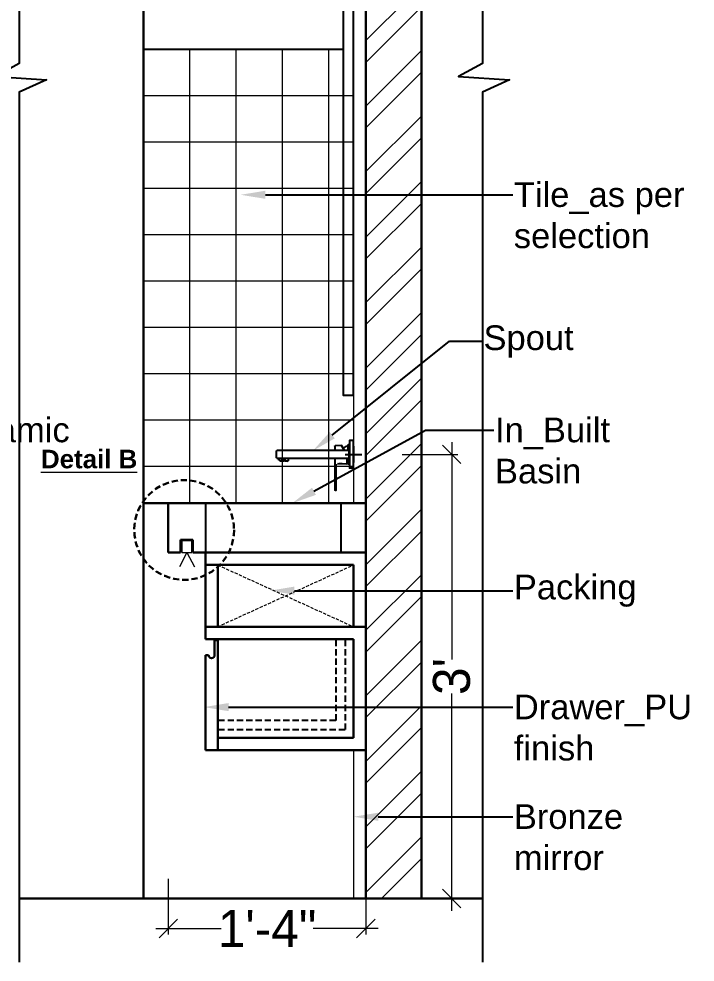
# Model space of a CAD drawing. Header units: millimetres. Extents: x 35877 to 3066687, y -650199 to -40525.
# Drawn here: x 149840.2 to 149895, y -179120.4 to -179044 of the extents above; entities that cross this region are included whole.
import ezdxf
from ezdxf import colors
from ezdxf.entities.mleader import LeaderData, LeaderLine
from ezdxf.lldxf.tags import DXFTag
from ezdxf.math import Vec2, Vec3

# ---------------------------------------------------------------- set-up
doc = ezdxf.new("R2010")
doc.units = ezdxf.units.MM
doc.header["$MEASUREMENT"] = 0
doc.header["$PDMODE"] = 35
for name, pattern in [('00 . GROUND FLOOR$0$DASHED', [0.75, 0.5, -0.25]), ('DASHED', [0.75, 0.5, -0.25]), ('DASHED2', [0.375, 0.25, -0.125])]:
    doc.linetypes.add(name, pattern=pattern)
doc.layers.get('Defpoints').update_dxf_attribs({"color": 220})
doc.layers.add('AR HATCH-7', color=7, linetype='Continuous')
for name, color, linetype, lineweight in [('DIM.', 250, 'Continuous', 13), ('dim05', 1, 'Continuous', 13), ('FURNITURE', 32, 'Continuous', 9), ('furniture dimensions', 1, 'DASHED', 0), ('FURNITURE-1', 252, 'Continuous', 13), ('GDR_FLOATING COLUMN', 3, 'Continuous', 18), ('SECTION ( SLAB PLine )', 104, 'Continuous', 30), ('wall', 7, 'Continuous', 30), ('XX~SLAB ( BEAM )~ ( DIM )', 7, 'Continuous', 9)]:
    doc.layers.add(name, color=color, linetype=linetype, lineweight=lineweight)
doc.styles.add('century g', font='GOTHIC.TTF')
doc.styles.get("Standard").update_dxf_attribs({"font": 'arial.ttf', "height": 6})
tags = doc.linetypes.add('CENTER2', pattern=[28.575, 19.05, -3.175, 3.175, -3.175]).pattern_tags.tags
tags[10:11] = [DXFTag(74, 4), DXFTag(75, 0), DXFTag(340, '0'), DXFTag(46, 0.0), DXFTag(50, 0.0), DXFTag(44, 0.0), DXFTag(45, 0.0)]
tags[8:9] = [DXFTag(74, 4), DXFTag(75, 0), DXFTag(340, '0'), DXFTag(46, 0.0), DXFTag(50, 0.0), DXFTag(44, 0.0), DXFTag(45, 0.0)]
tags[6:7] = [DXFTag(74, 4), DXFTag(75, 0), DXFTag(340, '0'), DXFTag(46, 0.0), DXFTag(50, 0.0), DXFTag(44, 0.0), DXFTag(45, 0.0)]
tags[4:5] = [DXFTag(74, 4), DXFTag(75, 0), DXFTag(340, '0'), DXFTag(46, 0.0), DXFTag(50, 0.0), DXFTag(44, 0.0), DXFTag(45, 0.0)]
doc.dimstyles.new('Archana', dxfattribs={"dimtxt": 2, "dimasz": 0.75, "dimexe": 0.5, "dimexo": 0.5, "dimgap": 0, "dimtad": 0, "dimzin": 0, "dimdsep": 46, "dimlunit": 4, "dimtxsty": 'century g', "dimblk": 'OBLIQUE', "dimcen": 0, "dimdle": 1, "dimclrd": 256, "dimclre": 256, "dimclrt": 256, "dimadec": 0, "dimazin": 0, "dimtfac": 1, "dimtofl": 0, "dimtmove": 1, "dimatfit": 3, "dimfxl": 1, "dimfxlon": 1, "dimtolj": 1, "dimtzin": 0, "dimlwd": -1, "dimlwe": -1, "dimarcsym": 0})

# ---------------------------------------------------------------- blocks, each defined once
blk = doc.blocks.new('bn29-23')
at = {"linetype": 'Continuous'}
for p, q in [((0.486, 1.4133), (0.486, 1.4138)), ((0.486, 1.4138), (0.4955, 1.4138)), ((0.486, 1.4138), (0.486, 1.4138)), ((0.486, 1.4138), (0.4955, 1.4138)), ((0.486, 1.3463), (0.486, 1.4133)), ((0.496, 1.4133), (0.496, 1.3463)), ((0.496, 1.4133), (0.496, 1.4133)), ((0.496, 1.4028), (0.4991, 1.4028)), ((0.4996, 1.4023), (0.4996, 1.3888)), ((0.5077, 1.3888), (0.5155, 1.4013)), ((0.516, 1.4015), (0.531, 1.4002)), ((0.5314, 1.3997), (0.5314, 1.3888)), ((0.4965, 1.3883), (0.496, 1.3878)), ((0.4965, 1.3883), (0.4965, 1.3888)), ((0.4965, 1.3888), (0.6728, 1.3888)), ((0.4965, 1.3713), (0.4965, 1.3883)), ((0.5104, 1.3932), (0.5104, 1.3939)), ((0.6733, 1.3713), (0.6733, 1.3883)), ((0.496, 1.3718), (0.4965, 1.3713)), ((0.4991, 1.3568), (0.496, 1.3568)), ((0.4965, 1.3708), (0.4965, 1.3713)), ((0.6728, 1.3708), (0.4965, 1.3708)), ((0.4996, 1.3708), (0.4996, 1.3573)), ((0.5014, 1.3573), (0.5014, 1.3708)), ((0.5014, 1.3585), (0.5014, 1.3585)), ((0.5014, 1.3585), (0.5014, 1.3585)), ((0.5248, 1.3575), (0.5019, 1.3568)), ((0.5214, 1.3574), (0.5139, 1.3572)), ((0.5139, 1.3572), (0.5139, 1.3572)), ((0.5214, 1.3574), (0.5214, 1.3574)), ((0.5279, 1.2929), (0.5279, 1.3545)), ((0.5314, 1.3708), (0.5314, 1.2929)), ((0.6442, 1.3708), (0.6447, 1.3647)), ((0.6453, 1.3639), (0.6459, 1.3636)), ((0.6673, 1.3655), (0.6459, 1.3636)), ((0.6479, 1.3635), (0.6653, 1.365)), ((0.6606, 1.3679), (0.652, 1.3672)), ((0.6522, 1.3654), (0.652, 1.3672)), ((0.6606, 1.3679), (0.6607, 1.3661)), ((0.6673, 1.3655), (0.6678, 1.3659)), ((0.6682, 1.3668), (0.6679, 1.3708)), ((0.486, 1.3458), (0.486, 1.3463)), ((0.486, 1.3458), (0.4955, 1.3458)), ((0.5309, 1.2924), (0.5284, 1.2924))]:
    blk.add_line(p, q, dxfattribs=at)
at = {"linetype": 'CENTER2'}
for p, q in [((0.486, 1.3998), (0.486, 1.3598)), ((0.506, 1.3798), (0.466, 1.3798))]:
    blk.add_line(p, q, dxfattribs=at)
at = {"linetype": 'Continuous'}
for centre, radius, start, end in [((0.4955, 1.4133), 0.0005, 0, 90), ((0.4991, 1.4023), 0.0005, 0, 89.5), ((0.5004, 1.4013), 0.0008, 180, 253.5764), ((0.494, 1.3798), 0.0216, 40.6691, 73.5764), ((0.5159, 1.401), 0.0005, 85, 148.0008), ((0.5309, 1.3997), 0.0005, 58, 85), ((0.5309, 1.3997), 0.0005, 0, 58), ((0.6728, 1.3883), 0.0005, 0, 90), ((0.4991, 1.3573), 0.0005, 270.5, 0), ((0.5004, 1.3583), 0.0008, 106.4236, 180), ((0.494, 1.3798), 0.0216, 286.4236, 289.8314), ((0.5019, 1.3573), 0.0005, 180.0008, 271.77), ((0.5249, 1.3545), 0.003, 359.9996, 37.4538), ((0.6457, 1.3648), 0.001, 185, 245), ((0.6478, 1.3641), 0.0006, 209.6243, 275), ((0.6563, 1.367), 0.00877, 333.341, 346.3922), ((0.6653, 1.3656), 0.0006, 275, 340.3757), ((0.6672, 1.3667), 0.001, 305, 5), ((0.6728, 1.3713), 0.0005, 270, 0), ((0.4955, 1.3463), 0.0005, 270, 0), ((0.5284, 1.2929), 0.0005, 180, 270), ((0.5309, 1.2929), 0.0005, 270, 0)]:
    blk.add_arc(centre, radius, start, end, dxfattribs=at)
blk.add_ellipse((0.656, 1.3641), major_axis=(-0.00819, 0.00095), ratio=0.083881, start_param=1.11088, end_param=3.110964, dxfattribs=at)
for points, knots in [([(0.654, 1.3647), (0.6536, 1.3647), (0.6533, 1.3647), (0.6528, 1.3648), (0.6526, 1.3649), (0.6524, 1.365), (0.6524, 1.3651), (0.6523, 1.3652), (0.6522, 1.3653), (0.6522, 1.3654)], [0, 0, 0, 0, 0.5, 0.5, 0.75, 0.75, 0.875, 0.875, 1, 1, 1, 1]), ([(0.6591, 1.3651), (0.6583, 1.3649), (0.6574, 1.3648), (0.6557, 1.3646), (0.6548, 1.3646), (0.654, 1.3647)], [0, 0, 0, 0, 0.5, 0.5, 1, 1, 1, 1]), ([(0.6607, 1.3661), (0.6607, 1.366), (0.6607, 1.366), (0.6606, 1.3658), (0.6606, 1.3657), (0.6604, 1.3656), (0.6602, 1.3655), (0.6598, 1.3653), (0.6594, 1.3652), (0.6591, 1.3651)], [0, 0, 0, 0, 0.125, 0.125, 0.25, 0.25, 0.5, 0.5, 1, 1, 1, 1])]:
    blk.add_open_spline(points, degree=3, knots=knots, dxfattribs=at)
blk = doc.blocks.new('_Oblique')
at = {"layer": 'wall', "color": 0, "lineweight": -2}
blk.add_line((-0.5, -0.5), (0.5, 0.5), dxfattribs=at)
blk = doc.blocks.new('*D477')
at = {"layer": 'Defpoints', "color": 0, "linetype": 'Continuous', "lineweight": 0, "transparency": 16777216}
for p in [(149868.308, -179079.28), (149868.308, -179115.232), (149875.257, -179115.232)]:
    blk.add_point(p, dxfattribs=at)
at = {"layer": 'furniture dimensions', "color": 5, "linetype": 'Continuous', "transparency": 16777216}
for p, q in [((149875.257, -179078.28), (149875.257, -179095.89)), ((149875.257, -179116.232), (149875.257, -179098.622)), ((149871.257, -179115.232), (149875.757, -179115.232))]:
    blk.add_line(p, q, dxfattribs=at)
at = {"layer": 'furniture dimensions', "color": 5, "linetype": 'ByBlock', "transparency": 16777216}
blk.add_line((149871.257, -179079.28), (149875.757, -179079.28), dxfattribs=at)
at = {"layer": 'furniture dimensions', "color": 5, "linetype": 'Continuous', "transparency": 16777216, "xscale": 1.5, "yscale": 1.5, "zscale": 1.5}
for p, rotation in [((149875.257, -179079.28), 90), ((149875.257, -179115.232), 270)]:
    blk.add_blockref('_Oblique', p, dxfattribs=dict(at, rotation=rotation))
at = {"layer": 'furniture dimensions', "linetype": 'Continuous', "lineweight": 0, "transparency": 16777216, "insert": (149875.257, -179097.256), "char_height": 3, "attachment_point": 5, "rotation": 90, "style": 'century g'}
blk.add_mtext("\\A1;3'", dxfattribs=at)
blk = doc.blocks.new('*D478')
at = {"layer": 'Defpoints', "color": 0, "linetype": 'Continuous', "lineweight": 0, "transparency": 16777216}
for p in [(149852.308, -179087.232), (149868.308, -179103.232), (149868.308, -179117.647)]:
    blk.add_point(p, dxfattribs=at)
at = {"layer": 'furniture dimensions', "color": 5, "linetype": 'ByBlock', "transparency": 16777216}
blk.add_line((149852.308, -179113.647), (149852.308, -179118.147), dxfattribs=at)
at = {"layer": 'furniture dimensions', "color": 5, "linetype": 'Continuous', "transparency": 16777216}
for p, q in [((149868.308, -179113.647), (149868.308, -179118.147)), ((149851.308, -179117.647), (149856.587, -179117.647)), ((149869.308, -179117.647), (149864.029, -179117.647))]:
    blk.add_line(p, q, dxfattribs=at)
at = {"layer": 'furniture dimensions', "color": 5, "linetype": 'Continuous', "transparency": 16777216, "xscale": 1.5, "yscale": 1.5, "zscale": 1.5, "rotation": 180}
blk.add_blockref('_Oblique', (149852.308, -179117.647), dxfattribs=at)
at = {"layer": 'furniture dimensions', "color": 5, "linetype": 'Continuous', "transparency": 16777216, "xscale": 1.5, "yscale": 1.5, "zscale": 1.5}
blk.add_blockref('_Oblique', (149868.308, -179117.647), dxfattribs=at)
at = {"layer": 'furniture dimensions', "linetype": 'Continuous', "lineweight": 0, "transparency": 16777216, "insert": (149860.308, -179117.647), "char_height": 3, "attachment_point": 5, "style": 'century g'}
blk.add_mtext('\\A1;1\'-4"', dxfattribs=at)

msp = doc.modelspace()

# ---------------------------------------------------------------- hatches: boundary and pattern name
at = {"layer": 'AR HATCH-7', "lineweight": 0, "true_color": 0x939598, "transparency": 33554687}
h = msp.add_hatch(dxfattribs=at)
h.set_pattern_fill('ANSI32', color=252, scale=10)
h.set_pattern_definition([(45, (2047.498, 1900.9317), (-2.65165043, 2.65165043), []), (45, (2049.2657, 1900.9317), (-2.65165043, 2.65165043), [])])
h.paths.add_polyline_path([(149872.8074, -178991.2324), (149868.3074, -178991.2324), (149868.3077, -179115.2324), (149872.8077, -179115.2324)])
at = {"layer": 'dim05', "lineweight": 0, "true_color": 0xd24014, "transparency": 33554559}
h = msp.add_hatch(dxfattribs=at)
h.set_pattern_fill('NET', color=22, scale=30)
h.set_pattern_definition([(0, (149850.3077, -179046.4808), (0, 3.75), []), (90, (149850.3077, -179046.4808), (-3.75, 2e-16), [])])
h.paths.add_polyline_path([(149867.3077, -179046.4808), (149850.3077, -179046.4808), (149850.3077, -179083.2324), (149867.3077, -179083.2324)])

# ---------------------------------------------------------------- linework, layer by layer
at = {"layer": 'dim05', "color": 3, "lineweight": 0, "transparency": 33554687}
for q in [(149853.2039, -179088.3838, -0.1598), (149854.4222, -179088.3838, -0.1598)]:
    msp.add_line((149853.813, -179087.2324, -0.1598), q, dxfattribs=at)
at = {"layer": 'dim05', "color": 3, "lineweight": 0, "transparency": 33554687, "elevation": -0.1598}
msp.add_lwpolyline([(149853.4055, -179087.2324), (149854.2205, -179087.2324), (149854.2205, -179086.2764), (149853.4055, -179086.2764)], close=True, dxfattribs=at)
at = {"layer": 'FURNITURE', "lineweight": 25, "transparency": 33554687}
msp.add_line((149850.3077, -179046.4808, -0.1598), (149866.4799, -179046.4808, -0.1598), dxfattribs=at)
at = {"layer": 'FURNITURE', "lineweight": 30, "transparency": 33554687}
for p, q in [((149852.3077, -179083.2324, -0.1598), (149850.3077, -179083.2324, -0.1442)), ((149852.3077, -179083.2324, -0.1598), (149868.3077, -179083.2324, -0.1598)), ((149852.3077, -179083.2324, -0.1598), (149852.3077, -179087.2324, -0.1598)), ((149853.3077, -179087.2324, -0.1598), (149853.3077, -179086.1997, -0.1598)), ((149853.3077, -179086.1997, -0.1598), (149854.3077, -179086.1997, -0.1598)), ((149854.3077, -179086.1997, -0.1598), (149854.3077, -179087.2324, -0.1598)), ((149852.3077, -179087.2324, -0.1598), (149853.3077, -179087.2324, -0.1598)), ((149854.3077, -179087.2324, -0.1598), (149868.3077, -179087.2324, -0.1598)), ((149855.3077, -179087.2324, -0.1598), (149855.3077, -179093.2324, -0.1598)), ((149868.3077, -179087.2324, -0.1598), (149868.3077, -179093.2324, -0.1598)), ((149867.3077, -179088.2324, -0.1598), (149855.3077, -179088.2324, -0.1598)), ((149856.3077, -179088.2324, -0.1598), (149856.3077, -179093.2324, -0.1598)), ((149867.3077, -179088.2324, -0.1598), (149867.3077, -179093.2324, -0.1598)), ((149855.3077, -179093.2324, -0.1598), (149868.3077, -179093.2324, -0.1598)), ((149855.3077, -179094.2324, -0.1598), (149855.3077, -179093.2324, -0.1598)), ((149868.3077, -179093.2324, -0.1598), (149868.3077, -179103.2324, -0.1598)), ((149855.3077, -179094.2324, -0.1598), (149867.3077, -179094.2324, -0.1598)), ((149856.3077, -179094.3077, -0.1598), (149856.3077, -179103.2324, -0.1598)), ((149867.3077, -179094.2324, -0.1598), (149867.3077, -179102.2324, -0.1598)), ((149855.3077, -179095.5266, -0.1598), (149855.3077, -179103.2324, -0.1598)), ((149855.3077, -179095.5266, -0.1598), (149855.3077, -179103.1049, -0.1598)), ((149856.3077, -179102.2324, -0.1598), (149867.3077, -179102.2324, -0.1598)), ((149855.3077, -179103.2324, -0.1598), (149868.3077, -179103.2324, -0.1598))]:
    msp.add_line(p, q, dxfattribs=at)
at = {"layer": 'FURNITURE', "color": 18, "lineweight": 0, "true_color": 0x000000, "transparency": 33554687}
for p, q in [((149868.3077, -179087.2324, -0.1598), (149855.3077, -179087.2324, -0.1598)), ((149867.3077, -179103.2324, -0.1598), (149867.3077, -179115.2324, -0.1598))]:
    msp.add_line(p, q, dxfattribs=at)
at = {"layer": 'FURNITURE', "linetype": 'DASHED', "lineweight": 25, "transparency": 33554687}
for p, q in [((149865.87, -179094.3077, -0.1598), (149865.87, -179100.8165, -0.1598)), ((149866.62, -179094.3077, -0.1598), (149866.62, -179101.5665, -0.1598)), ((149865.87, -179100.8165, -0.1598), (149856.3077, -179100.8165, -0.1598)), ((149866.62, -179101.5665, -0.1598), (149856.3077, -179101.5665, -0.1598)), ((149866.62, -179101.5665, -0.1598), (149856.3077, -179101.5665, -0.1598))]:
    msp.add_line(p, q, dxfattribs=at)
at = {"layer": 'FURNITURE', "color": 252, "lineweight": 25, "true_color": 0x939598, "transparency": 33554687}
for points, elevation in [([(149840.2373, -178986.2324), (149840.2373, -179047.65), (149838.315, -179048.7056), (149842.4319, -179048.9556), (149840.2373, -179049.9791), (149840.2373, -179120.3769)], -0.155), ([(149877.7403, -178986.2324), (149877.7403, -179047.65), (149875.818, -179048.7056), (149879.9348, -179048.9556), (149877.7403, -179049.9791), (149877.7403, -179120.3769)], -0.0652)]:
    msp.add_lwpolyline(points, dxfattribs=dict(at, elevation=elevation))
at = {"layer": 'FURNITURE', "color": 5, "lineweight": 25, "transparency": 33554687, "elevation": -0.1598}
msp.add_lwpolyline([(149867.3077, -179014.3637), (149866.4799, -179014.3637), (149866.4799, -179074.4808), (149867.3077, -179074.4808)], close=True, dxfattribs=at)
at = {"layer": 'FURNITURE', "lineweight": 30, "transparency": 33554687, "elevation": -0.1598}
for points in [[(149856.0577, -179095.5266), (149856.0577, -179094.3077), (149856.3077, -179094.3077), (149856.3077, -179095.7766)], [(149855.5577, -179095.5266), (149855.3077, -179095.5266)]]:
    msp.add_lwpolyline(points, dxfattribs=at)
at = {"layer": 'FURNITURE', "lineweight": 30, "transparency": 33554687}
msp.add_arc((149855.8077, -179095.5266, -0.1598), 0.25, 180, 0, dxfattribs=at)
at = {"layer": 'FURNITURE-1', "color": 18, "linetype": 'DASHED2', "lineweight": 0, "true_color": 0x000000, "transparency": 33554687}
for p, q in [((149856.3077, -179088.2324, -0.1598), (149867.3077, -179093.2324, -0.1598)), ((149856.3077, -179093.2324, -0.1598), (149867.3077, -179088.2324, -0.1598))]:
    msp.add_line(p, q, dxfattribs=at)
at = {"layer": 'FURNITURE-1', "color": 18, "linetype": 'ByBlock', "lineweight": 25, "true_color": 0x000000, "transparency": 33554687, "elevation": -0.1598}
msp.add_lwpolyline([(149855.3077, -179087.2324), (149866.3077, -179087.2324), (149866.3077, -179083.2324), (149855.3077, -179083.2324)], close=True, dxfattribs=at)
at = {"layer": 'GDR_FLOATING COLUMN', "color": 1, "linetype": '00 . GROUND FLOOR$0$DASHED', "lineweight": 30, "transparency": 33554687}
msp.add_circle((149853.5909, -179085.4016, -0.1598), 4.0374, dxfattribs=at)
at = {"layer": 'SECTION ( SLAB PLine )', "color": 18, "lineweight": 0, "true_color": 0x000000, "transparency": 33554687}
msp.add_line((149867.3077, -179007.0615, -0.1598), (149867.3077, -179083.2324, -0.1598), dxfattribs=at)
at = {"layer": 'SECTION ( SLAB PLine )', "color": 1, "transparency": 33554687}
msp.add_line((149840.2373, -179115.2324, -0.1547), (149877.7403, -179115.2324, -0.0633), dxfattribs=at)
msp.add_line((149840.2373, -179115.2324, -0.1547), (149877.7403, -179115.2324, -0.0633), dxfattribs=at)
at = {"layer": 'XX~SLAB ( BEAM )~ ( DIM )', "lineweight": 30, "transparency": 33554687}
for p, q in [((149850.3077, -178991.2324, -0.0992), (149850.3077, -179115.2324, -0.1598)), ((149850.3077, -179115.2324, -0.1598), (149845.8077, -179115.2324, -0.1598))]:
    msp.add_line(p, q, dxfattribs=at)
at = {"layer": 'XX~SLAB ( BEAM )~ ( DIM )', "lineweight": 30, "transparency": 33554687, "elevation": -0.1598}
msp.add_lwpolyline([(149868.3077, -178991.2324), (149872.8077, -178991.2324), (149872.8077, -179115.2324), (149868.3077, -179115.2324)], close=True, dxfattribs=at)

# ---------------------------------------------------------------- block references
at = {"transparency": 33554687, "xscale": -33.27171550812007, "yscale": 33.27171550812007, "zscale": 33.27171550812007}
msp.add_blockref('bn29-23', (149883.477, -179125.1877, -0.1598), dxfattribs=at)

# ---------------------------------------------------------------- texts
at = {"layer": 'DIM.', "color": 1, "transparency": 33554687, "insert": (149841.9985, -179078.908, -0.2787), "char_height": 1.5, "width": 111.558836, "attachment_point": 1}
msp.add_mtext('{\\fArial|b1|i0|c0|p34;\\LDetail B}', dxfattribs=at)

# ---------------------------------------------------------------- dimensions: what is measured, and where the dimension line sits
at = {"layer": 'furniture dimensions', "color": 5, "linetype": 'Continuous', "lineweight": 0, "transparency": 33554687}
dim = msp.add_linear_dim(base=(149875.257, -179115.2324, -0.1598), p1=(149868.3077, -179079.2798, -0.1598), p2=(149868.3077, -179115.2324, -0.1598), angle=90, dimstyle='Archana', override={"dimtxt": 3, "dimasz": 1.5, "dimdec": 0, "dimclrd": 5, "dimclre": 5, "dimfxl": 4}, dxfattribs=at)
dim.commit()
dim.dimension.update_dxf_attribs({"geometry": '*D477', "text_midpoint": (149875.257, -179097.2561, -0.1598)})
dim = msp.add_linear_dim(base=(149868.3077, -179117.6467, -0.1598), p1=(149852.3077, -179087.2324, -0.1598), p2=(149868.3077, -179103.2324, -0.1598), dimstyle='Archana', override={"dimtxt": 3, "dimasz": 1.5, "dimdec": 0, "dimclrd": 5, "dimclre": 5, "dimfxl": 4}, dxfattribs=at)
dim.commit()
dim.dimension.update_dxf_attribs({"geometry": '*D478', "text_midpoint": (149860.3077, -179117.6467, -0.1598)})

# ---------------------------------------------------------------- leaders
at = {"layer": 'dim05', "color": 1, "lineweight": 0, "transparency": 33554687}
ml = msp.add_multileader_mtext('Standard', dxfattribs=at)
ml.set_content('Tile_as per selection', color=1)
ml.set_leader_properties(color=5)
ml.build(insert=Vec2(0, 0))
ml.multileader.update_dxf_attribs({"text_right_attachment_type": 6, "dogleg_length": 0.36, "arrow_head_size": 2})
ctx = ml.context
ctx.base_point, ctx.char_height, ctx.arrow_head_size, ctx.landing_gap_size, ctx.plane_origin = Vec3(149880.1966, -179058.2715, -0.155), 2, 2, 0.09, Vec3(149867.3077, -179058.2715, -0.155)
ctx.right_attachment = 6
notes = []
notes.append((ctx, [(0, (1, 1, 0), (149879.8366, -179058.2715, -0.155), (1, 0), 0.36, [(0, [(149858.1683, -179058.2715, -0.155)], 0, [])])]))
ctx.mtext.insert, ctx.mtext.width, ctx.mtext.flow_direction = Vec3(149880.2866, -179057.2551, -0.155), 14.682128, 5
ml = msp.add_multileader_mtext('Standard', dxfattribs=at)
ml.set_content('Spout', color=1)
ml.set_leader_properties(color=5)
ml.build(insert=Vec2(0, 0))
ml.multileader.update_dxf_attribs({"text_right_attachment_type": 6, "dogleg_length": 0.36, "arrow_head_size": 2})
ctx = ml.context
ctx.base_point, ctx.char_height, ctx.arrow_head_size, ctx.landing_gap_size, ctx.plane_origin = Vec3(149877.7403, -179070.1173, -0.155), 2, 2, 0.09, Vec3(149863.9829, -179078.8294, -0.155)
ctx.right_attachment = 6
notes.append((ctx, [(0, (1, 1, 0), (149875.082, -179070.1173, -0.155), (1, 0), 2.6583, [(0, [(149864.0245, -179078.9803, -0.155)], 0, [])])]))
ctx.mtext.insert, ctx.mtext.width, ctx.mtext.flow_direction = Vec3(149877.8303, -179068.8397, -0.155), 14.682128, 5
ml = msp.add_multileader_mtext('Standard', dxfattribs=at)
ml.set_content('Platform_ceramic slab', color=1)
ml.set_leader_properties(color=5)
ml.build(insert=Vec2(0, 0))
ml.multileader.update_dxf_attribs({"text_right_attachment_type": 6, "dogleg_length": 0.36, "arrow_head_size": 2})
ctx = ml.context
ctx.base_point, ctx.char_height, ctx.arrow_head_size, ctx.landing_gap_size, ctx.plane_origin = Vec3(149822.4987, -179077.3147, -0.155), 2, 2, 0.09, Vec3(149807.81, -179077.3147, -0.155)
ctx.right_attachment = 6
notes.append((ctx, [(0, (1, 1, 0), (149816.9609, -179077.3147, -0.155), (1, 0), 5.5378, [(0, [(149804.0949, -179082.5155, -0.155)], 0, [])])]))
ctx.mtext.insert, ctx.mtext.width, ctx.mtext.flow_direction = Vec3(149822.5887, -179076.2983, -0.155), 14.682128, 5
ml = msp.add_multileader_mtext('Standard', dxfattribs=at)
ml.set_content('In_Built Basin', color=1)
ml.set_leader_properties(color=5)
ml.build(insert=Vec2(0, 0))
ml.multileader.update_dxf_attribs({"text_right_attachment_type": 6, "dogleg_length": 0.36, "arrow_head_size": 2})
ctx = ml.context
ctx.base_point, ctx.char_height, ctx.arrow_head_size, ctx.landing_gap_size, ctx.plane_origin = Vec3(149878.6717, -179077.3147, -0.155), 2, 2, 0.09, Vec3(149863.9829, -179077.3147, -0.155)
ctx.right_attachment = 6
notes.append((ctx, [(0, (1, 1, 0), (149873.1339, -179077.3147, -0.155), (1, 0), 5.5378, [(0, [(149862.3484, -179083.2324, -0.155)], 0, [])])]))
ctx.mtext.insert, ctx.mtext.width, ctx.mtext.flow_direction = Vec3(149878.7617, -179076.2983, -0.155), 14.682128, 5
ml = msp.add_multileader_mtext('Standard', dxfattribs=at)
ml.set_content('Packing', color=1)
ml.set_leader_properties(color=5)
ml.build(insert=Vec2(0, 0))
ml.multileader.update_dxf_attribs({"text_right_attachment_type": 6, "dogleg_length": 0.36, "arrow_head_size": 2})
ctx = ml.context
ctx.base_point, ctx.char_height, ctx.arrow_head_size, ctx.landing_gap_size, ctx.plane_origin = Vec3(149880.1966, -179090.3129, -0.155), 2, 2, 0.09, Vec3(149867.3077, -179090.3129, -0.155)
ctx.right_attachment = 6
notes.append((ctx, [(0, (1, 1, 0), (149879.8366, -179090.3129, -0.155), (1, 0), 0.36, [(0, [(149860.5262, -179090.3129, -0.155)], 0, [])])]))
ctx.mtext.insert, ctx.mtext.width, ctx.mtext.flow_direction = Vec3(149880.2866, -179089.0189, -0.155), 14.682128, 5
ml = msp.add_multileader_mtext('Standard', dxfattribs=at)
ml.set_content('Drawer_PU finish', color=1)
ml.set_leader_properties(color=5)
ml.build(insert=Vec2(0, 0))
ml.multileader.update_dxf_attribs({"text_right_attachment_type": 6, "dogleg_length": 0.36, "arrow_head_size": 2})
ctx = ml.context
ctx.base_point, ctx.char_height, ctx.arrow_head_size, ctx.landing_gap_size, ctx.plane_origin = Vec3(149880.1966, -179099.7366, -0.155), 2, 2, 0.09, Vec3(149867.3077, -179099.7366, -0.155)
ctx.right_attachment = 6
notes.append((ctx, [(0, (1, 1, 0), (149879.8366, -179099.7366, -0.155), (1, 0), 0.36, [(0, [(149855.1884, -179099.7366, -0.155)], 0, [])])]))
ctx.mtext.insert, ctx.mtext.width, ctx.mtext.flow_direction = Vec3(149880.2866, -179098.7202, -0.155), 14.682128, 5
ml = msp.add_multileader_mtext('Standard', dxfattribs=at)
ml.set_content('Bronze mirror', color=1)
ml.set_leader_properties(color=5)
ml.build(insert=Vec2(0, 0))
ml.multileader.update_dxf_attribs({"text_right_attachment_type": 6, "dogleg_length": 0.36, "arrow_head_size": 2})
ctx = ml.context
ctx.base_point, ctx.char_height, ctx.arrow_head_size, ctx.landing_gap_size, ctx.plane_origin = Vec3(149880.1966, -179108.6093, -0.155), 2, 2, 0.09, Vec3(149867.3077, -179108.6093, -0.155)
ctx.right_attachment = 6
notes.append((ctx, [(0, (1, 1, 0), (149879.8366, -179108.6093, -0.155), (1, 0), 0.36, [(0, [(149867.3077, -179108.6093, -0.155)], 0, [])])]))
ctx.mtext.insert, ctx.mtext.width, ctx.mtext.flow_direction = Vec3(149880.2866, -179107.593, -0.155), 14.682128, 5
for ctx, leaders in notes:
    for number, flags, end, landing, length, lines in leaders:
        leader = LeaderData()
        leader.index, (leader.has_last_leader_line, leader.has_dogleg_vector, leader.attachment_direction) = number, flags
        leader.last_leader_point, leader.dogleg_vector, leader.dogleg_length = Vec3(end), Vec3(landing), length
        for number, points, colour, breaks in lines:
            line = LeaderLine()
            line.index, line.vertices, line.color, line.breaks = number, Vec3.list(points), colors.encode_raw_color(colour), breaks
            leader.lines.append(line)
        ctx.leaders.append(leader)

doc.saveas('drawing.dxf')
